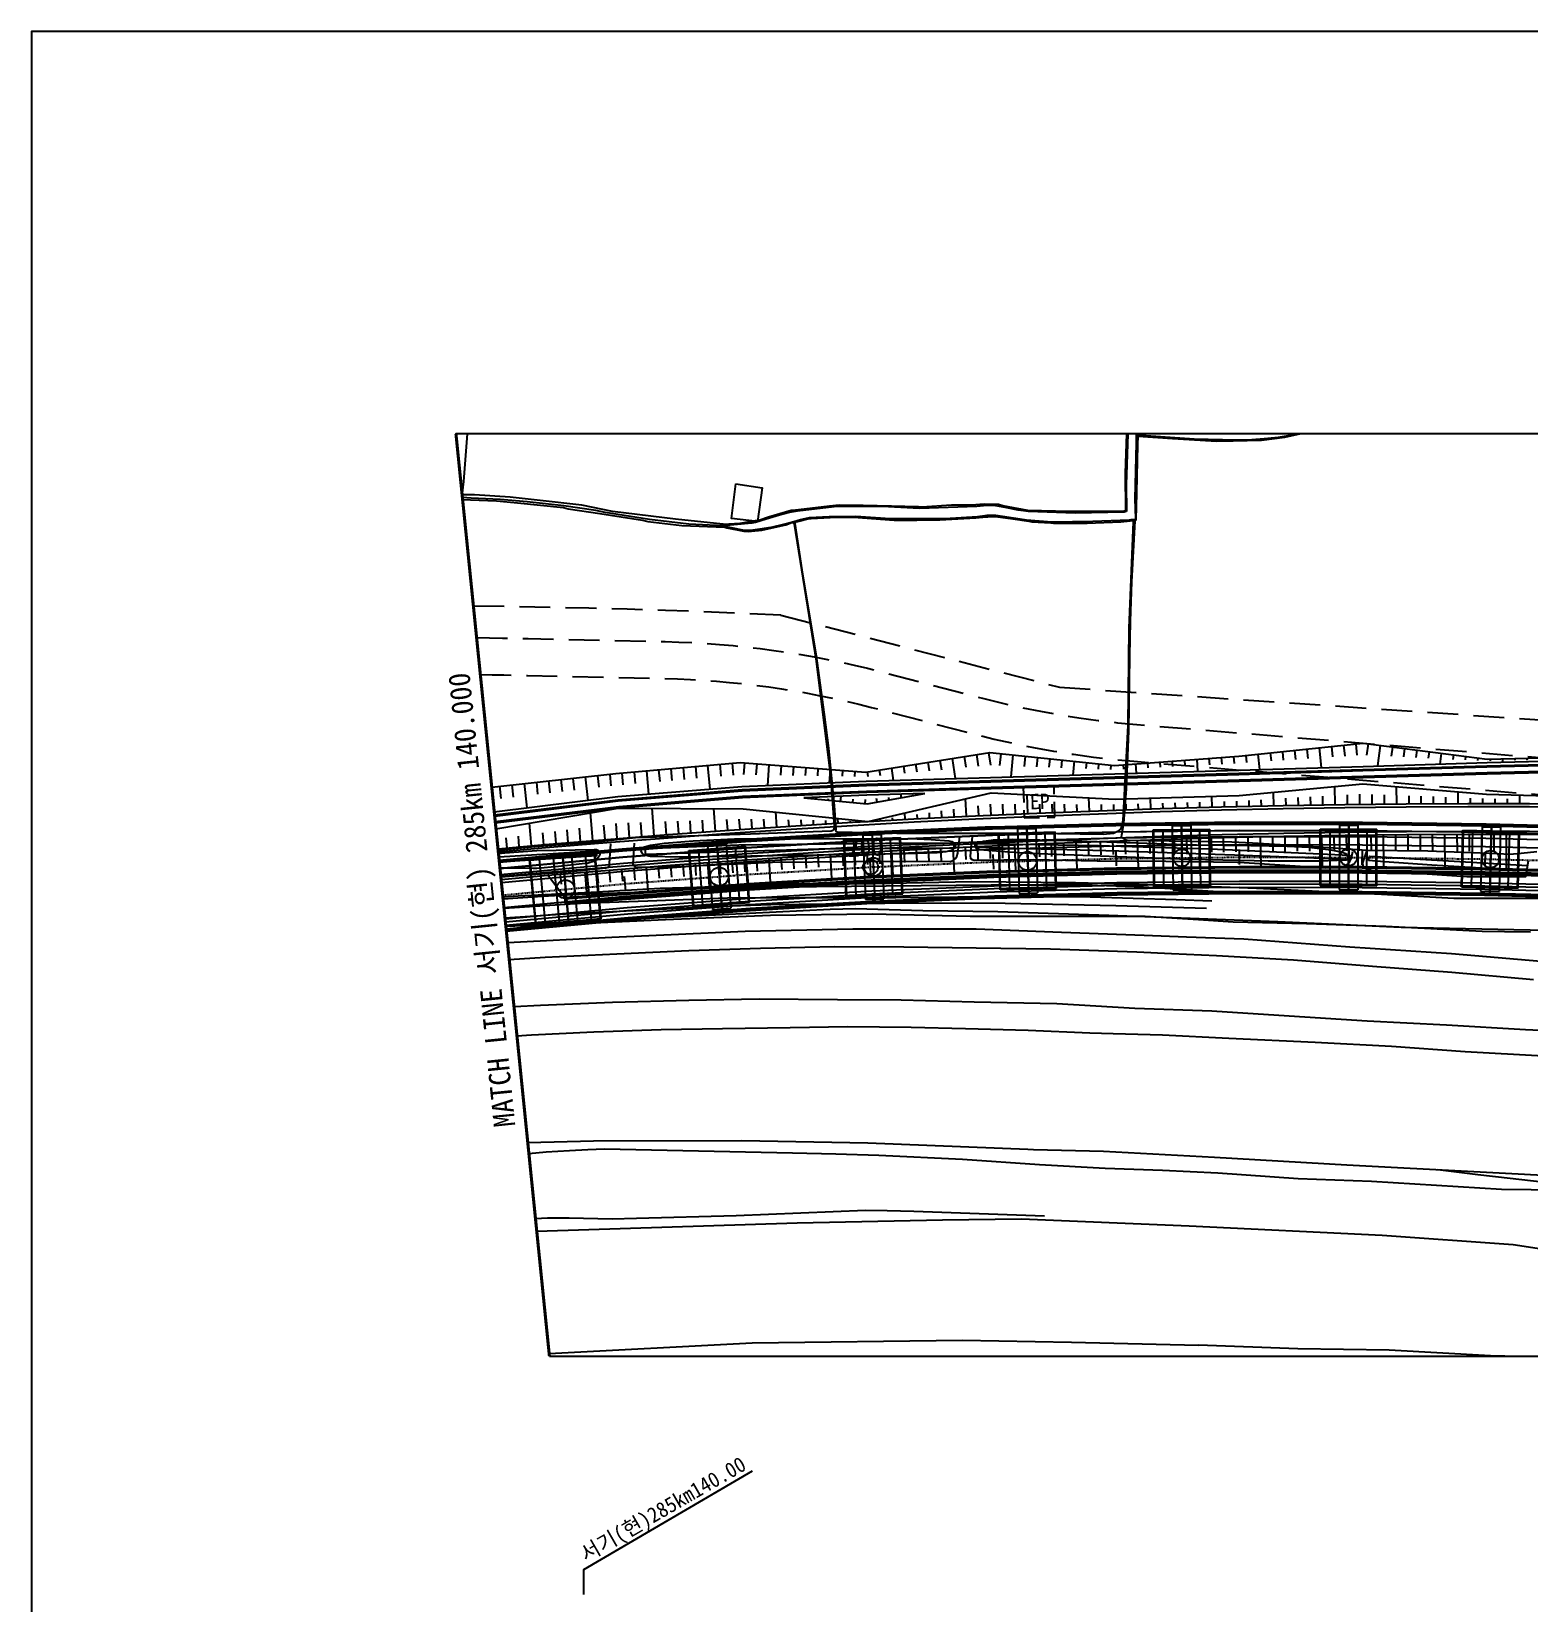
# Model space of a CAD drawing. Header units: millimetres. Extents: x 8678 to 9474, y 1103 to 1809.
# Drawn here: x 8677.9 to 8921.5, y 1363.4 to 1619.1 of the extents above; entities that cross this region are included whole.
import ezdxf
from ezdxf.enums import TextEntityAlignment as Align
from ezdxf.xclip import XClip

# ---------------------------------------------------------------- set-up
doc = ezdxf.new("R2010")
doc.units = ezdxf.units.MM
doc.header["$LTSCALE"] = 10
doc.header["$MEASUREMENT"] = 0
doc.header["$XCLIPFRAME"] = 2
for name, pattern in [('A-CENTR01', [2, 1.25, -0.25, 0.25, -0.25]), ('CENTER', [2, 1.25, -0.25, 0.25, -0.25]), ('DASHED', [0.75, 0.5, -0.25]), ('HIDDEN', [0.375, 0.25, -0.125])]:
    doc.linetypes.add(name, pattern=pattern)
for name, color, linetype in [('TN-CABL', 4, 'Continuous'), ('TN-MACL', 6, 'A-CENTR01'), ('TN-MACT', 6, 'Continuous'), ('TT-COMM-SYMB', 3, 'Continuous'), ('TZ-BASE', 253, 'Continuous'), ('TZ-CABL', 4, 'Continuous'), ('TZ-LEAL', 1, 'Continuous'), ('TZ-LEAT', 3, 'Continuous')]:
    doc.layers.add(name, color=color, linetype=linetype)
doc.layers.add('TX-PAPR', color=2, linetype='Continuous', plot=False)
doc.styles.get("Standard").update_dxf_attribs({"font": 'GulimChe.ttf'})
doc.linetypes.add('ZIGZAG', pattern='A,0.0001,-0.2,[131,ltypeshp.shx,S=0.2,R=0,X=-0.2,Y=0],-0.4,[131,ltypeshp.shx,S=0.2,R=180,X=0.2,Y=0],-0.2', length=0.8001)

# ---------------------------------------------------------------- blocks, each defined once
blk = doc.blocks.new('JD-SHSSDFHSH4')
at = {"layer": 'TZ-BASE', "linetype": 'DASHED'}
for p, q in [((45.21, 45.55), (90.52, 33.81)), ((90.52, 33.81), (270.11, 21.6))]:
    blk.add_line(p, q, dxfattribs=at)
at = {"layer": 'TZ-BASE'}
for p, q in [((79, 23.16), (79.32, 21.15)), ((124.8, 23.12), (124.94, 21.81)), ((126.79, 23.32), (126.94, 21.94)), ((128.78, 23.53), (128.93, 22.07)), ((130.77, 23.74), (130.93, 22.21)), ((132.76, 23.94), (133.1, 20.74)), ((134.75, 24.15), (134.93, 22.47)), ((136.74, 24.36), (136.92, 22.61)), ((138.73, 24.57), (138.92, 22.74)), ((140.72, 24.59), (140.48, 22.77)), ((142.7, 24.33), (142.27, 21.01)), ((144.68, 24.08), (144.49, 22.57)), ((146.67, 23.82), (146.49, 22.48)), ((148.65, 23.57), (148.5, 22.38)), ((150.63, 23.31), (150.5, 22.28)), ((152.62, 23.05), (152.39, 21.31)), ((27.35, 20.55), (27.52, 18.65)), ((29.35, 20.73), (29.52, 18.82)), ((31.34, 20.91), (31.51, 19)), ((33.33, 21.09), (33.68, 17.25)), ((35.32, 21.27), (35.49, 19.34)), ((37.31, 21.45), (37.49, 19.51)), ((39.31, 21.52), (39.16, 19.6)), ((41.3, 21.36), (41.16, 19.56)), ((43.29, 21.21), (43.04, 17.85)), ((45.29, 21.06), (45.17, 19.5)), ((47.28, 20.9), (47.17, 19.46)), ((49.28, 20.75), (49.18, 19.43)), ((51.27, 20.6), (51.18, 19.39)), ((63.2, 20.66), (63.51, 18.66)), ((65.17, 20.97), (65.35, 19.85)), ((67.15, 21.29), (67.35, 20.03)), ((69.12, 21.6), (69.34, 20.22)), ((71.1, 21.91), (71.34, 20.4)), ((73.07, 22.22), (73.59, 18.96)), ((75.05, 22.53), (75.33, 20.78)), ((77.03, 22.85), (77.32, 20.96)), ((80.99, 23), (80.79, 21.08)), ((82.98, 22.79), (82.61, 19.23)), ((84.97, 22.59), (84.8, 20.94)), ((86.96, 22.38), (86.8, 20.86)), ((88.95, 22.17), (88.8, 20.79)), ((90.94, 21.97), (90.81, 20.72)), ((92.92, 21.76), (92.69, 19.53)), ((94.91, 21.55), (94.81, 20.57)), ((96.9, 21.34), (96.81, 20.5)), ((98.89, 21.14), (98.82, 20.42)), ((100.88, 21.18), (100.94, 20.48)), ((102.88, 21.33), (102.99, 19.84)), ((104.87, 21.48), (104.93, 20.69)), ((106.87, 21.62), (106.93, 20.79)), ((108.86, 21.77), (108.93, 20.9)), ((110.86, 21.92), (110.93, 21)), ((112.85, 22.07), (113, 20.14)), ((114.85, 22.22), (114.92, 21.21)), ((116.84, 22.37), (116.92, 21.31)), ((118.83, 22.52), (118.92, 21.42)), ((120.83, 22.7), (120.95, 21.54)), ((122.82, 22.91), (123.07, 20.44)), ((154.6, 22.8), (154.51, 22.08)), ((156.58, 22.54), (156.51, 21.99)), ((158.57, 22.28), (158.52, 21.89)), ((160.56, 22.1), (160.56, 21.82)), ((162.56, 22.15), (162.57, 21.6)), ((164.55, 22.2), (164.56, 21.92)), ((166.55, 22.25), (166.56, 21.97)), ((1.49, 17.91), (1.7, 15.93)), ((3.48, 18.13), (3.9, 14.19)), ((5.47, 18.35), (5.68, 16.39)), ((7.45, 18.56), (7.66, 16.62)), ((9.44, 18.78), (9.65, 16.85)), ((11.43, 18.99), (11.64, 17.08)), ((13.42, 19.21), (13.83, 15.41)), ((15.41, 19.42), (15.61, 17.54)), ((17.4, 19.64), (17.6, 17.77)), ((19.39, 19.84), (19.55, 17.96)), ((21.38, 20.02), (21.55, 18.14)), ((23.37, 20.19), (23.71, 16.42)), ((25.36, 20.37), (25.53, 18.48)), ((53.26, 20.45), (53.1, 18.27)), ((55.26, 20.29), (55.19, 19.33)), ((57.25, 20.14), (57.19, 19.29)), ((59.25, 20.04), (59.36, 19.29)), ((61.22, 20.35), (61.36, 19.47)), ((-0.5, 17.7), (-0.28, 15.7)), ((50.96, 15.61), (50.98, 15.75)), ((52.95, 15.43), (52.98, 15.7)), ((54.95, 15.24), (55.02, 16.05)), ((56.94, 15.05), (56.99, 15.6)), ((58.93, 14.87), (58.99, 15.54)), ((60.9, 15.12), (60.8, 15.7)), ((62.87, 15.47), (62.79, 15.9)), ((64.84, 15.83), (64.74, 16.39)), ((66.81, 16.18), (66.78, 16.32)), ((75.42, 12.82), (75.28, 15.65)), ((85.41, 13.28), (85.27, 16.33)), ((95.4, 13.67), (95.32, 15.83)), ((105.39, 14.02), (105.33, 15.78)), ((115.39, 14.3), (115.34, 16.06)), ((121.39, 14.45), (121.37, 15.39)), ((123.39, 14.49), (123.36, 15.51)), ((125.39, 14.53), (125.34, 16.71)), ((127.39, 14.58), (127.37, 15.74)), ((129.39, 14.61), (129.37, 15.85)), ((131.39, 14.64), (131.36, 15.96)), ((133.39, 14.68), (133.36, 16.07)), ((135.39, 14.71), (135.34, 17.65)), ((137.38, 14.74), (137.37, 16.29)), ((139.38, 14.76), (139.37, 16.39)), ((141.38, 14.79), (141.37, 16.37)), ((143.38, 14.81), (143.37, 16.3)), ((145.38, 14.83), (145.35, 17.63)), ((147.38, 14.85), (147.38, 16.16)), ((149.38, 14.86), (149.38, 16.08)), ((151.38, 14.87), (151.38, 16.01)), ((153.38, 14.89), (153.38, 15.93)), ((155.38, 14.9), (155.37, 16.81)), ((157.38, 14.91), (157.38, 15.78)), ((159.38, 14.91), (159.38, 15.7)), ((161.38, 14.91), (161.38, 15.65)), ((163.38, 14.91), (163.38, 15.63)), ((165.38, 14.91), (165.38, 16.29)), ((14.66, 8.87), (14.28, 13.38)), ((24.63, 9.66), (24.28, 14.12)), ((34.6, 10.39), (34.33, 14.08)), ((44.58, 11.07), (44.41, 13.52)), ((65.43, 12.31), (65.37, 13.36)), ((67.43, 12.42), (67.39, 13.12)), ((69.43, 12.52), (69.38, 13.4)), ((71.42, 12.62), (71.37, 13.68)), ((73.42, 12.72), (73.36, 13.96)), ((77.42, 12.92), (77.34, 14.52)), ((79.41, 13.01), (79.33, 14.79)), ((81.41, 13.1), (81.33, 14.81)), ((83.41, 13.19), (83.34, 14.81)), ((87.41, 13.36), (87.35, 14.79)), ((89.4, 13.44), (89.35, 14.78)), ((91.4, 13.52), (91.35, 14.77)), ((93.4, 13.6), (93.36, 14.76)), ((97.4, 13.75), (97.36, 14.74)), ((99.4, 13.82), (99.37, 14.73)), ((101.4, 13.88), (101.37, 14.78)), ((103.39, 13.95), (103.36, 14.84)), ((107.39, 14.08), (107.37, 14.96)), ((109.39, 14.14), (109.37, 15.02)), ((111.39, 14.19), (111.37, 15.07)), ((113.39, 14.25), (113.37, 15.13)), ((117.39, 14.36), (117.37, 15.24)), ((119.39, 14.4), (119.37, 15.29)), ((4.69, 8.02), (4.37, 11.69)), ((8.68, 8.37), (8.51, 10.37)), ((10.67, 8.53), (10.5, 10.62)), ((12.66, 8.7), (12.48, 10.87)), ((16.65, 9.03), (16.46, 11.38)), ((18.64, 9.19), (18.45, 11.63)), ((20.64, 9.34), (20.45, 11.74)), ((22.63, 9.5), (22.45, 11.82)), ((26.62, 9.81), (26.45, 11.96)), ((28.62, 9.96), (28.47, 12.03)), ((30.61, 10.1), (30.47, 12.1)), ((32.6, 10.25), (32.47, 12.17)), ((36.59, 10.54), (36.47, 12.3)), ((38.59, 10.67), (38.48, 12.36)), ((40.59, 10.8), (40.48, 12.37)), ((42.58, 10.94), (42.49, 12.33)), ((46.57, 11.2), (46.5, 12.26)), ((48.57, 11.33), (48.51, 12.22)), ((50.56, 11.45), (50.52, 12.17)), ((52.56, 11.57), (52.53, 12.13)), ((54.56, 11.7), (54.51, 12.48)), ((56.55, 11.82), (56.54, 12.05)), ((58.55, 11.93), (58.55, 12)), ((60, 10.29), (60.49, -1.14)), ((60.05, 10.29), (60.54, -1.14)), ((61.44, 12.09), (61.43, 12.26)), ((63.43, 12.2), (63.41, 12.55)), ((80.63, 10.03), (89.83, 10.27)), ((83.71, 10.76), (86.71, 10.84)), ((83.71, 10.76), (83.99, 0.27)), ((85.17, 11.27), (85.48, -0.16)), ((85.22, 11.27), (85.53, -0.16)), ((86.71, 10.84), (86.99, 0.35)), ((90.07, 1.08), (89.83, 10.27)), ((105.79, 10.61), (114.99, 10.71)), ((105.9, 1.41), (105.79, 10.61)), ((105.89, 10.51), (114.89, 10.61)), ((106, 1.51), (105.89, 10.51)), ((107.5, 1.52), (107.39, 10.52)), ((108.88, 11.29), (111.88, 11.33)), ((108.88, 11.29), (109.01, 0.79)), ((110.35, 11.78), (110.49, 0.34)), ((110.4, 11.78), (110.54, 0.34)), ((111.88, 11.33), (112, 0.83)), ((113.5, 1.59), (113.39, 10.59)), ((115, 1.61), (114.89, 10.61)), ((115.1, 1.51), (114.99, 10.71)), ((132.94, 1.54), (132.95, 10.74)), ((132.95, 10.74), (142.15, 10.73)), ((133.04, 1.64), (133.05, 10.64)), ((133.05, 10.64), (142.05, 10.63)), ((134.54, 1.64), (134.55, 10.64)), ((136.05, 11.39), (136.03, 0.89)), ((136.05, 11.39), (139.05, 11.38)), ((137.53, 11.86), (137.51, 0.42)), ((137.58, 11.86), (137.56, 0.42)), ((139.05, 11.38), (139.03, 0.88)), ((140.54, 1.63), (140.55, 10.63)), ((142.04, 1.63), (142.05, 10.63)), ((142.14, 1.53), (142.15, 10.73)), ((155.93, 1.35), (156.15, 10.55)), ((156.04, 1.45), (156.25, 10.45)), ((156.15, 10.55), (165.35, 10.33)), ((156.25, 10.45), (165.25, 10.23)), ((157.54, 1.41), (157.75, 10.41)), ((159.27, 11.12), (159.02, 0.63)), ((159.27, 11.12), (162.27, 11.05)), ((160.75, 11.56), (160.48, 0.12)), ((160.8, 11.56), (160.53, 0.12)), ((162.27, 11.05), (162.02, 0.56)), ((163.53, 1.27), (163.75, 10.27)), ((165.03, 1.24), (165.25, 10.23)), ((165.13, 1.13), (165.35, 10.33)), ((0.71, 7.66), (0.56, 9.34)), ((2.7, 7.84), (2.55, 9.6)), ((6.69, 8.2), (6.51, 10.11)), ((30.28, 7.25), (39.46, 7.95)), ((30.39, 7.16), (39.36, 7.84)), ((33.32, 8.14), (36.32, 8.36)), ((33.32, 8.14), (34.12, -2.33)), ((34.76, 8.72), (35.63, -2.69)), ((34.81, 8.72), (35.68, -2.69)), ((36.32, 8.36), (37.11, -2.1)), ((38.55, -1.24), (37.87, 7.73)), ((40.05, -1.13), (39.36, 7.84)), ((40.16, -1.22), (39.46, 7.95)), ((55.48, 8.97), (64.67, 9.37)), ((55.87, -0.22), (55.48, 8.97)), ((55.58, 8.88), (64.57, 9.26)), ((55.97, -0.12), (55.58, 8.88)), ((57.47, -0.05), (57.08, 8.94)), ((58.55, 9.75), (61.54, 9.88)), ((58.55, 9.75), (59, -0.74)), ((61.54, 9.88), (62, -0.61)), ((63.46, 0.21), (63.07, 9.2)), ((64.96, 0.27), (64.57, 9.26)), ((65.06, 0.18), (64.67, 9.37)), ((73.21, 7.71), (73.41, 3.64)), ((75.2, 7.81), (75.31, 5.77)), ((77.2, 7.91), (77.29, 5.86)), ((79.2, 7.99), (79.29, 5.94)), ((80.87, 0.83), (80.63, 10.03)), ((80.73, 9.93), (89.73, 10.17)), ((80.97, 0.94), (80.73, 9.93)), ((81.2, 8.08), (81.29, 6.02)), ((82.47, 0.98), (82.23, 9.97)), ((83.2, 8.17), (83.38, 4)), ((85.19, 8.26), (85.29, 6.16)), ((87.19, 8.35), (87.28, 6.23)), ((88.47, 1.14), (88.23, 10.13)), ((89.19, 8.43), (89.27, 6.29)), ((89.97, 1.17), (89.73, 10.17)), ((91.19, 8.51), (91.27, 6.36)), ((93.19, 8.58), (93.36, 4.27)), ((95.19, 8.66), (95.27, 6.49)), ((97.18, 8.74), (97.26, 6.55)), ((99.18, 8.81), (99.26, 6.61)), ((101.18, 8.87), (101.26, 6.66)), ((103.18, 8.94), (103.33, 4.48)), ((105.18, 9.01), (105.26, 6.75)), ((107.18, 9.07), (107.24, 6.8)), ((109.18, 9.13), (109.24, 6.84)), ((111.18, 9.18), (111.24, 6.88)), ((113.18, 9.24), (113.31, 4.59)), ((115.18, 9.3), (115.24, 6.96)), ((117.18, 9.35), (117.23, 6.99)), ((119.17, 9.39), (119.23, 7.03)), ((121.17, 9.44), (121.23, 7.05)), ((123.17, 9.48), (123.28, 4.66)), ((125.17, 9.53), (125.23, 7.09)), ((127.17, 9.57), (127.21, 7.11)), ((129.17, 9.61), (129.21, 7.13)), ((131.17, 9.64), (131.21, 7.14)), ((133.17, 9.67), (133.26, 4.64)), ((135.17, 9.71), (135.21, 7.17)), ((137.17, 9.74), (137.2, 7.19)), ((139.17, 9.76), (139.2, 7.2)), ((141.17, 9.78), (141.2, 7.2)), ((143.17, 9.81), (143.23, 4.58)), ((145.17, 9.83), (145.2, 7.19)), ((147.17, 9.85), (147.19, 7.19)), ((149.17, 9.86), (149.19, 7.18)), ((151.17, 9.87), (151.19, 7.17)), ((153.17, 9.88), (153.2, 4.45)), ((155.17, 9.9), (155.19, 7.16)), ((157.17, 9.91), (157.17, 7.15)), ((159.17, 9.91), (159.17, 7.14)), ((161.17, 9.91), (161.17, 7.12)), ((163.17, 9.91), (163.17, 4.28)), ((165.17, 9.91), (165.17, 7.07)), ((4.38, 5.78), (15.03, 6.77)), ((5.37, -4.87), (4.38, 5.78)), ((4.49, 5.69), (14.94, 6.66)), ((5.46, -4.77), (4.49, 5.69)), ((6.95, -4.63), (5.98, 5.83)), ((8.22, 6.04), (9.19, -4.42)), ((9.65, 6.64), (10.71, -4.75)), ((9.7, 6.65), (10.75, -4.75)), ((11.21, 6.31), (12.18, -4.14)), ((14.42, -3.93), (13.45, 6.52)), ((15.91, -3.79), (14.94, 6.66)), ((16.02, -3.88), (15.03, 6.77)), ((30.98, -1.92), (30.28, 7.25)), ((31.07, -1.81), (30.39, 7.16)), ((31.29, 5.14), (31.43, 3.19)), ((32.57, -1.7), (31.89, 7.28)), ((33.28, 5.28), (33.56, 1.39)), ((35.28, 5.43), (35.42, 3.48)), ((37.27, 5.57), (37.4, 3.63)), ((39.27, 5.71), (39.4, 3.77)), ((41.26, 5.84), (41.39, 3.9)), ((43.26, 5.97), (43.52, 2.08)), ((45.25, 6.11), (45.38, 4.15)), ((47.25, 6.24), (47.37, 4.28)), ((49.25, 6.36), (49.37, 4.4)), ((51.24, 6.48), (51.36, 4.52)), ((53.24, 6.61), (53.48, 2.68)), ((55.23, 6.73), (55.35, 4.76)), ((57.23, 6.85), (57.34, 4.88)), ((59.23, 6.96), (59.34, 5)), ((59.88, 3.36), (59.76, 5.75)), ((61.22, 7.07), (61.33, 5.1)), ((63.22, 7.18), (63.44, 3.21)), ((65.22, 7.29), (65.33, 5.3)), ((67.21, 7.41), (67.32, 5.39)), ((69.21, 7.51), (69.31, 5.49)), ((71.21, 7.61), (71.31, 5.58)), ((79.84, 4.21), (79.76, 6.61)), ((99.82, 4.74), (99.77, 7.14)), ((119.8, 4.97), (119.79, 7.37)), ((139.78, 4.93), (139.8, 7.33)), ((159.77, 4.66), (159.81, 7.06)), ((10.07, -0.4), (7.36, 3.24)), ((9.36, 3.4), (9.49, 1.8)), ((11.35, 3.57), (11.51, 1.64)), ((13.34, 3.74), (13.66, -0.13)), ((15.33, 3.9), (15.5, 1.96)), ((17.33, 4.07), (17.48, 2.12)), ((19.32, 4.23), (19.47, 2.28)), ((20.02, 0.65), (19.81, 3.05)), ((21.32, 4.38), (21.47, 2.43)), ((23.31, 4.54), (23.61, 0.63)), ((25.3, 4.69), (25.46, 2.74)), ((27.3, 4.85), (27.44, 2.89)), ((29.29, 4.99), (29.43, 3.04)), ((39.94, 2.17), (39.77, 4.57)), ((0.12, -1.19), (-0.12, 1.19)), ((55.87, -0.22), (65.06, 0.18)), ((55.97, -0.12), (64.96, 0.27)), ((80.87, 0.83), (90.07, 1.08)), ((80.97, 0.94), (89.97, 1.17)), ((83.99, 0.27), (86.99, 0.35)), ((105.9, 1.41), (115.1, 1.51)), ((106, 1.51), (115, 1.61)), ((109.01, 0.79), (112, 0.83)), ((132.94, 1.54), (142.14, 1.53)), ((133.04, 1.64), (142.04, 1.63)), ((136.03, 0.89), (139.03, 0.88)), ((155.93, 1.35), (165.13, 1.13)), ((156.04, 1.45), (165.03, 1.24)), ((159.02, 0.63), (162.02, 0.56)), ((30.98, -1.92), (40.16, -1.22)), ((31.07, -1.81), (40.05, -1.13)), ((34.12, -2.33), (37.11, -2.1)), ((59, -0.74), (62, -0.61)), ((5.37, -4.87), (16.02, -3.88)), ((5.46, -4.77), (15.91, -3.79)), ((9.84, -4.36), (12.18, -4.14))]:
    blk.add_line(p, q, dxfattribs=at)
at = {"layer": 'TZ-BASE', "linetype": 'Continuous'}
blk.add_line((10.07, -0.4), (10.15, -1.4), dxfattribs=at)
at = {"layer": 'TZ-BASE'}
for points, elevation in [([(-6.58, 64.94), (-6.32, 67.28), (-5.04, 84.38), (-3.18, 110.1), (-2.73, 114.19), (-0.78, 124.67), (-0.32, 128.14), (-0.26, 130)], 36), ([(119.93, 5.61), (111.45, 5.81), (85.75, 6.77), (83.17, 6.91), (82.38, 6.96), (77.56, 7.37), (77.03, 7.52), (76.81, 7.84), (76.82, 8.18), (77.17, 8.45), (78.17, 8.76), (79.81, 9), (82.88, 9.08), (91.77, 8.88), (112.83, 8.2), (121.66, 8.06)], 36), ([(121.66, 8.06), (127.58, 7.97), (131.14, 7.78), (134.64, 7.38), (135.75, 7.16)], 36), ([(-0.69, 6.77), (0.35, 6.88), (5.57, 7.25), (8.72, 7.31), (14.89, 7.43), (15.26, 7.4), (15.59, 7.24), (15.75, 7.09), (15.83, 6.89), (15.72, 6.38), (15.37, 5.88), (14.91, 5.53), (13.88, 5.2), (9.06, 4.63), (5.53, 4.35), (4.94, 4.35), (0.31, 4.39), (-0.45, 4.45)], 36), ([(135.75, 7.16), (136.57, 6.97), (137.05, 6.75), (137.25, 6.63), (137.34, 6.52), (137.3, 5.78), (137.25, 5.71), (137.17, 5.68), (132.76, 5.54), (131.97, 5.51), (124.49, 5.51), (119.93, 5.61)], 36), ([(0.06, -0.62), (6.48, -0.18), (12.3, 0.15), (21.81, 0.48), (32.74, 1.12), (39.62, 1.31), (79.43, 1.66), (95.21, 1.65), (104.2, 1.36), (116.39, 0.6)], 37), ([(0.22, -2.15), (12.63, -1.33), (23.58, -0.91), (36.53, -0.43), (47.49, -0.37), (63.93, -0.38), (84.05, -0.16), (95.55, -0.29), (109.52, -0.69), (115.31, -0.92)], 38), ([(0.37, -3.68), (10.2, -3.05), (35.36, -1.78), (43.58, -1.53), (66.74, -1.24), (81.73, -1.3), (99.7, -1.67), (114.45, -2.14)], 39), ([(113.24, -3.85), (98.56, -3.3), (80.51, -2.74), (68.34, -2.56), (57.35, -2.22), (53.25, -2.33), (31.31, -3.43), (9.24, -4.43), (0.51, -4.99)], 40), ([(299.22, -18.84), (296.57, -18.62), (296.16, -18.46), (295.8, -18.02), (294.94, -15.82), (294.57, -15.23), (293.51, -14.21), (292.4, -13.37), (291.23, -12.83), (290.31, -12.56), (287.21, -12.19), (273.68, -11.21), (260.98, -10.51), (237.78, -9.28), (181.24, -5.99), (169.7, -5.74), (146.12, -5.28), (126.03, -4.34), (113.24, -3.85)], 40)]:
    blk.add_lwpolyline(points, dxfattribs=dict(at, elevation=elevation))
at = {"layer": 'TZ-BASE', "linetype": 'DASHED', "flags": 128}
for points in [[(-4.24, 41.87, -0.001819), (4.14, 41.72), (26.4, 41.22, -0.058052), (61.47, 36.34), (78.22, 31.98, 0.043049), (103.13, 27.75), (257.19, 15.06, 0.040081), (279.43, 15.01), (289.68, 15.81)], [(-3.63, 35.86, -0.001666), (4.01, 35.72), (26.27, 35.22, -0.058052), (59.96, 30.53), (76.71, 26.18, 0.043049), (102.63, 21.77), (256.69, 9.08, 0.040081), (279.9, 9.03), (281.21, 9.13)]]:
    blk.add_lwpolyline(points, format="xyb", dxfattribs=at)
at = {"layer": 'TZ-BASE', "linetype": 'Continuous'}
for points in [[(-1.78, 17.56), (18.4, 19.75), (38.62, 21.57), (59.03, 20.01), (79.19, 23.19), (99.51, 21.07), (119.71, 22.59), (139.94, 24.69), (160.09, 22.09), (180.27, 22.58), (200.42, 22.71), (220.49, 21.34), (240.56, 20.8), (262.6, 20.13), (263.85, 19.56)], [(-1.37, 13.54), (18.72, 16.01), (38.89, 17.68), (59.1, 18.53), (79.33, 19.13), (99.53, 19.73), (119.72, 20.34), (139.91, 20.94), (160.08, 21.54), (180.25, 22.03), (200.38, 21.78), (220.48, 21.02), (240.54, 20.2), (263.85, 19.56)], [(68.63, 16.51), (59.2, 16.23), (48.97, 15.8)], [(48.97, 15.8), (59.29, 14.83), (68.63, 16.51)]]:
    blk.add_lwpolyline(points, dxfattribs=at)
at = {"layer": 'TZ-BASE'}
for points in [[(-1.32, 13.05), (18.75, 15.51), (38.92, 17.18), (59.14, 18.03), (79.4, 18.63), (99.54, 19.23), (119.71, 19.84), (139.88, 20.44), (160.04, 21.04), (180.22, 21.53), (200.36, 21.28), (220.45, 20.52), (240.51, 19.7), (264.85, 18.78)], [(-1.3, 12.85), (18.77, 15.31), (38.94, 16.98), (59.15, 17.83), (79.4, 18.43), (99.54, 19.03), (119.72, 19.64), (139.88, 20.24), (160.05, 20.84), (180.22, 21.33), (200.35, 21.08), (220.44, 20.32), (240.5, 19.5), (265.02, 18.57)], [(-1.21, 11.95), (18.86, 14.42), (38.99, 16.08), (59.18, 16.93), (79.43, 17.53), (99.57, 18.13), (119.74, 18.74), (139.91, 19.34), (160.07, 19.94), (180.22, 20.43), (200.33, 20.18), (220.41, 19.42), (240.47, 18.6), (265.1, 17.67)], [(-1.19, 11.75), (18.88, 14.22), (39, 15.88), (59.19, 16.73), (79.44, 17.33), (99.57, 17.93), (119.75, 18.54), (139.92, 19.14), (160.08, 19.74), (180.22, 20.23), (200.33, 19.98), (220.4, 19.22), (240.46, 18.4), (265.02, 17.47)], [(-1.09, 10.76), (18.77, 14.15), (39.13, 14.05), (59.44, 11.98), (79.42, 16.61), (99.61, 15.62), (119.74, 16.19), (139.88, 18.07), (159.99, 16.44), (180.08, 15.88), (200.17, 15.7), (220.26, 15.93), (240.36, 16.42), (260.42, 16.35), (272.08, 15.68), (276.37, 13.52)], [(-0.71, 7.04), (6.97, 7.72), (16.95, 8.56), (26.93, 9.33), (36.92, 10.06), (46.91, 10.73), (56.9, 11.34), (66.89, 11.89), (76.89, 12.4), (86.89, 12.84), (96.9, 13.23), (106.9, 13.57), (116.91, 13.85), (126.92, 14.07), (136.93, 14.24), (146.94, 14.35), (156.95, 14.41), (166.96, 14.41), (176.97, 14.35)], [(59.44, 11.98), (66.87, 12.39), (76.87, 12.9), (86.87, 13.34), (96.88, 13.73), (106.89, 14.07), (116.9, 14.35), (126.91, 14.57), (136.92, 14.74), (146.93, 14.85), (156.95, 14.91), (166.96, 14.91), (176.98, 14.85), (186.79, 14.74), (186.99, 14.74), (196.99, 14.61), (206.99, 14.47), (216.99, 14.33), (226.99, 14.19), (236.98, 14.06), (246.98, 13.92), (256.98, 13.78), (266.98, 13.65), (276.37, 13.52)], [(-0.76, 7.53), (6.93, 8.22), (16.91, 9.05), (26.89, 9.83), (36.88, 10.56), (46.87, 11.22), (56.87, 11.84), (59.44, 11.98)], [(-0.31, 3.06), (7.32, 3.74), (17.27, 4.57), (27.23, 5.35), (37.2, 6.07), (47.16, 6.73), (57.13, 7.34), (67.11, 7.9), (77.08, 8.4), (87.06, 8.85), (97.04, 9.23), (107.03, 9.57), (117.01, 9.85), (127, 10.07), (136.98, 10.24), (146.97, 10.35), (156.96, 10.41), (166.95, 10.41), (176.94, 10.35)], [(-0.26, 2.56), (7.36, 3.24), (17.31, 4.07), (27.27, 4.85), (37.23, 5.57), (47.19, 6.24), (57.16, 6.85), (67.13, 7.4), (77.11, 7.9), (87.08, 8.35), (97.06, 8.74), (107.04, 9.07), (117.02, 9.35), (127.01, 9.57), (136.99, 9.74), (146.98, 9.85), (156.96, 9.91), (166.95, 9.91), (176.93, 9.85)], [(-0.21, 2.04), (19.74, 3.89), (39.72, 5.41), (59.72, 6.6), (78.58, 7.42), (79.74, 7.46), (99.76, 7.99), (119.78, 8.22), (139.81, 8.18), (159.83, 7.91), (179.84, 7.44), (199.85, 6.79), (219.85, 6.01), (239.84, 5.11), (259.82, 4.15), (279.8, 3.14), (286.79, 2.78), (379.66, -1.98)], [(0.21, -2.04), (0.21, -2.04), (20.09, -0.19), (39.99, 1.32), (59.93, 2.51), (78.73, 3.32), (79.86, 3.36), (99.83, 3.89), (119.8, 4.12), (139.78, 4.08), (159.75, 3.81), (179.73, 3.34), (199.7, 2.69), (219.67, 1.91), (239.64, 1.02), (259.62, 0.05), (279.59, -0.96), (286.59, -1.32), (379.46, -6.07)], [(10.07, -0.4), (39.96, 1.87), (59.9, 3.06), (78.71, 3.87), (79.85, 3.91), (99.82, 4.44), (119.8, 4.67), (139.78, 4.63), (159.76, 4.36), (179.74, 3.89), (199.72, 3.24), (219.7, 2.46), (239.67, 1.57), (259.64, 0.6), (269.63, 0.1)], [(10.09, -0.6), (39.97, 1.67), (59.91, 2.86), (78.72, 3.67), (79.85, 3.71), (99.83, 4.24), (119.8, 4.47), (139.78, 4.43), (159.76, 4.16), (179.74, 3.69), (199.71, 3.04), (219.69, 2.26), (239.66, 1.37), (259.63, 0.4), (269.62, -0.1)], [(10.14, -1.2), (40.01, 1.07), (59.94, 2.26), (78.74, 3.07), (79.87, 3.11), (99.84, 3.64), (119.8, 3.87), (139.78, 3.83), (159.75, 3.56), (179.72, 3.09), (199.69, 2.44), (219.66, 1.66), (239.63, 0.77), (259.6, -0.2), (269.59, -0.7)], [(10.15, -1.4), (40.03, 0.87), (59.95, 2.06), (78.75, 2.87), (79.88, 2.91), (99.84, 3.44), (119.81, 3.67), (139.77, 3.63), (159.74, 3.36), (179.72, 2.89), (199.69, 2.24), (219.65, 1.46), (239.62, 0.57), (259.59, -0.4), (269.58, -0.9)], [(1.06, -10.45), (6.93, -10.12), (18.57, -9.55), (30.26, -9.01), (41.9, -8.62), (53.94, -8.35), (65.21, -8.4), (77, -8.55), (89.1, -8.73), (103.14, -9.22), (108.73, -9.49), (116.09, -9.84), (128.57, -10.53), (141.42, -11.56), (154.36, -12.51), (167.64, -13.74)], [(297.17, -29.41), (283.1, -28.7), (272.13, -28.23), (255.15, -27.14), (235.9, -25.99), (219.77, -24.89), (203.81, -23.93), (193.32, -23.28), (179.31, -22.5), (166.32, -21.93), (153.47, -21.16), (140.55, -20.49), (126.22, -19.56), (115.33, -18.9), (102.79, -18.44), (90.11, -17.66), (76.69, -17.4), (64.8, -17.06), (54.46, -17.02), (41.68, -16.94), (30.27, -17.16), (17.84, -17.47), (6.14, -17.97), (1.84, -18.17)], [(2.32, -22.88), (4.71, -22.75), (14.83, -22.26), (25.75, -21.87), (35.73, -21.67), (46.74, -21.55), (56.14, -21.38), (66.4, -21.48), (75.28, -21.67), (85.47, -21.98), (95.48, -22.4), (99.27, -22.51), (107.3, -22.73), (118.08, -23.29), (132.12, -23.93), (144.52, -24.59), (156.49, -25.45), (169.25, -26.15)]]:
    blk.add_lwpolyline(points, dxfattribs=at)
at = {"layer": 'TZ-BASE', "flags": 128}
for points in [[(-0.58, 5.69), (19.43, 7.55), (39.47, 9.08), (59.53, 10.27), (78.43, 11.08), (79.63, 11.13), (99.69, 11.66), (119.77, 11.89), (139.84, 11.85), (159.9, 11.58), (179.95, 11.1), (199.98, 10.46), (220, 9.67), (240.01, 8.78), (260, 7.81), (279.98, 6.8), (286.98, 6.44), (382.57, 1.55), (386.17, 1.37)], [(-0.56, 5.49), (19.45, 7.35), (39.48, 8.88), (59.54, 10.07), (78.44, 10.88), (79.63, 10.93), (99.69, 11.46), (119.77, 11.69), (139.84, 11.65), (159.89, 11.38), (179.94, 10.9), (199.97, 10.26), (219.99, 9.47), (240, 8.58), (259.99, 7.61), (279.97, 6.6), (286.97, 6.24), (382.56, 1.35), (386.16, 1.17)], [(-0.44, 4.33), (19.55, 6.19), (39.56, 7.71), (59.6, 8.9), (78.49, 9.71), (79.67, 9.76), (99.71, 10.29), (119.77, 10.52), (139.83, 10.48), (159.87, 10.21), (179.91, 9.74), (199.93, 9.09), (219.94, 8.3), (239.94, 7.41), (259.93, 6.44), (279.91, 5.43), (286.91, 5.08), (382.5, 0.18), (386.1, 0)], [(0.44, -4.33), (0.44, -4.33), (20.28, -2.48), (40.15, -0.97), (60.04, 0.21), (78.82, 1.02), (79.94, 1.06), (99.88, 1.59), (119.81, 1.82), (139.76, 1.78), (159.71, 1.51), (179.66, 1.04), (199.62, 0.39), (219.58, -0.39), (239.54, -1.28), (259.5, -2.24), (279.47, -3.25), (286.47, -3.61), (382.06, -8.51), (385.65, -8.69)], [(0.56, -5.49), (0.56, -5.49), (20.38, -3.65), (40.23, -2.14), (60.1, -0.96), (78.87, -0.15), (79.97, -0.11), (99.9, 0.42), (119.82, 0.65), (139.75, 0.61), (159.69, 0.34), (179.63, -0.13), (199.58, -0.77), (219.53, -1.56), (239.48, -2.45), (259.44, -3.41), (279.41, -4.42), (286.41, -4.78), (382, -9.68), (385.59, -9.86)], [(0.58, -5.69), (0.58, -5.69), (20.4, -3.85), (40.24, -2.34), (60.11, -1.16), (78.88, -0.35), (79.98, -0.31), (99.9, 0.22), (119.82, 0.45), (139.75, 0.41), (159.68, 0.14), (179.63, -0.33), (199.57, -0.97), (219.52, -1.76), (239.47, -2.65), (259.43, -3.61), (279.4, -4.62), (286.4, -4.98), (381.99, -9.88), (385.58, -10.06)], [(4.08, -40.25), (14.75, -39.96), (38.88, -39.93), (59.36, -40.31), (85.37, -41.3), (86.32, -41.35), (97.72, -41.67), (115.75, -42.64), (137.25, -43.89), (158.95, -44.98), (190.79, -46.67), (213.55, -48.31), (224.22, -48.81), (233.62, -49.12), (248.17, -50.08), (257.81, -50.57), (265.12, -51)], [(152.09, -44.64), (158.57, -45.46), (163.82, -46.01), (169.05, -46.61), (175.08, -47.46), (183.1, -48.71), (192.01, -50.05), (206.14, -52.55), (221.62, -54.54), (232.48, -56.58), (245.92, -58.84), (266.12, -61.54), (276.28, -62.5), (320.74, -65.28)]]:
    blk.add_lwpolyline(points, dxfattribs=at)
at = {"layer": 'TZ-BASE', "elevation": 36}
blk.add_lwpolyline([(69.69, 9.02), (72.55, 8.82), (73.02, 8.7), (73.21, 8.62), (73.3, 8.54), (73.37, 7.66), (73.29, 7.52), (73.11, 7.37), (72.91, 7.27), (72.06, 7.06), (70.67, 6.85), (65.55, 6.69), (29.55, 6.15), (28.75, 6.16), (24.05, 6.3), (23.03, 6.49), (22.67, 6.8), (22.52, 7.18), (22.63, 7.51), (23.07, 7.83), (24.03, 8.13), (26.29, 8.45), (30.95, 8.83), (37.7, 9.13), (47.15, 9.23), (67.39, 9.14)], close=True, dxfattribs=at)
at = {"layer": 'TZ-BASE', "linetype": 'CENTER', "ltscale": 0.001, "flags": 128}
blk.add_lwpolyline([(0, 0), (19.91, 1.85), (39.86, 3.37), (59.82, 4.56), (78.65, 5.37), (79.8, 5.41), (99.79, 5.94), (119.79, 6.17), (139.79, 6.13), (159.79, 5.86), (179.79, 5.39), (199.78, 4.74), (219.76, 3.96), (239.74, 3.07), (259.72, 2.1), (279.69, 1.09), (286.69, 0.73), (382.28, -4.16), (399.53, -5.04), (419.51, -6.03), (439.49, -6.97), (459.47, -7.81), (479.46, -8.52), (499.45, -9.08), (519.45, -9.46), (539.44, -9.61), (559.44, -9.51), (579.44, -9.14), (590.32, -8.8), (599.43, -8.44), (619.4, -7.42), (639.36, -6.06), (659.28, -4.37), (679.18, -2.35), (699.04, 0)], dxfattribs=at)
at = {"layer": 'TZ-BASE', "elevation": 40, "flags": 128}
for points in [[(4.26, -42), (7.07, -41.78), (10.87, -41.52), (13.86, -41.35), (16.53, -41.27), (47.12, -41.94), (54.16, -42.09), (61.18, -42.31), (74.79, -42.97), (87.29, -43.81), (97.98, -44.4), (107.29, -44.73), (116.29, -45.16), (129.33, -46.11), (141.28, -46.54), (162.4, -47.8), (167.27, -47.87), (169.34, -47.92), (172.14, -48.19), (210.42, -54.78)], [(88.09, -52.2), (66.86, -51.47), (62.53, -51.34), (58.99, -51.31), (37.96, -52.17), (21.76, -52.6), (17.78, -52.71), (10.81, -52.55), (7.27, -52.53), (5.34, -52.66)]]:
    blk.add_lwpolyline(points, dxfattribs=at)
at = {"layer": 'TZ-BASE', "extrusion": (-0.02408, -0.977638, 0.208912), "elevation": 77.53, "flags": 128}
blk.add_lwpolyline([(76.55, 25.28), (94.27, 25.94), (114.93, 26.09)], dxfattribs=at)
at = {"layer": 'TZ-BASE'}
for points in [[(32.76, 130, 36.3), (47.98, 125.25, 36.35), (56.37, 122.42, 36.56), (73.62, 117.36, 36.63), (73.72, 117.28, 36.63), (73.31, 115.64, 36.63), (81.28, 113.41, 36.79), (91.49, 110.88, 36.84), (103.67, 108.16, 36.76), (103.73, 108.07, 36.76), (103.33, 101.57, 36.78), (102.35, 89.16, 36.78), (101.46, 76.07, 36.9), (101.24, 68.6, 36.86), (101.29, 62.57, 36.81), (101.24, 62.5, 36.82), (101.08, 62.44, 36.82), (92.1, 62.38, 36.82), (85.41, 62.57, 36.79), (81.31, 63.31, 36.74), (80.65, 63.52, 36.74), (78.31, 63.59, 36.74), (76.23, 63.42, 36.75), (72.97, 63.39, 36.71), (68.14, 63.09, 36.53), (67.62, 63.17, 36.53), (63.2, 63.26, 36.53), (58.62, 63.36, 36.53), (54.69, 63.4, 36.53), (53.16, 63.26, 36.53), (47.64, 62.61, 36.53), (46.91, 62.54, 36.53), (43.23, 61.44, 36.53), (41.79, 60.99, 36.53), (41.4, 60.9, 36.53), (38.54, 60.44, 36.53), (35.88, 60.28, 36.53), (35.82, 60.3, 36.53), (28.08, 61.14, 36.51), (17.83, 62.36, 36.44), (12.88, 63.4, 36.29), (6.12, 64.19, 36.09), (1.24, 64.74, 36.09), (-4.6, 65.1, 36), (-6.6, 65.12, 35.91)], [(73.57, 115.73, 36.77), (82.3, 113.35, 36.77), (93.37, 110.59, 36.78), (98.05, 109.57, 36.78), (103.78, 108.3, 36.78), (103.83, 108.26, 36.78), (103.85, 108.2, 36.78), (103.37, 98.56, 36.82), (101.78, 79.14, 36.94), (101.41, 66.74, 36.83), (101.44, 62.51, 36.83), (101.36, 62.38, 36.83), (101.07, 62.27, 36.83), (93.07, 62.14, 36.83), (85.48, 62.36, 36.79), (83.83, 62.59, 36.79), (81.96, 63, 36.79), (80.2, 63.29, 36.79), (78.75, 63.36, 36.79), (77.11, 63.21, 36.79), (67.8, 62.87, 36.63), (61.7, 63.18, 36.63), (53.88, 63.14, 36.63), (47.92, 62.46, 36.63), (46.63, 62.23, 36.63), (45.02, 61.79, 36.63), (42.84, 61.12, 36.63), (41.09, 60.6, 36.63), (40.5, 60.5, 36.63), (35.85, 60.08, 36.6), (38.98, 59.39, 36.48), (40.31, 59.37, 36.48), (41.82, 59.57, 36.48), (43.91, 59.9, 36.48), (45.69, 60.3, 36.48), (46.99, 60.67, 36.48), (48.44, 61.1, 36.49), (49.88, 61.39, 36.5), (53.1, 61.59, 36.56), (57.4, 61.61, 36.57), (63.03, 61.25, 36.57), (71.88, 61.26, 36.69), (77.23, 61.57, 36.72), (78.77, 61.8, 36.72), (80.18, 61.77, 36.72), (84.15, 61.21, 36.7), (85.17, 61.04, 36.7), (89.29, 60.72, 36.7), (95.94, 60.79, 36.71), (101.88, 61.02, 36.71), (102.21, 61.07, 36.71), (102.88, 61.12, 36.71), (102.96, 61.25, 36.71), (102.87, 64.45, 36.71), (103.09, 73.49, 36.9), (103.05, 74.79, 36.92), (103.09, 74.84, 36.92), (112.42, 74.23, 36.92), (119.3, 74.02, 36.92), (121.11, 74.06, 36.92), (123.8, 74.24, 36.93), (126.09, 74.5, 36.95), (127.74, 74.77, 36.95), (129.56, 75.19, 36.94), (129.97, 75.25, 36.91), (131.11, 75.61, 36.91), (132.87, 76.05, 36.91), (134.62, 76.4, 36.9), (136.51, 76.74, 36.8), (138.32, 76.89, 36.78), (140.04, 77.11, 36.69), (141.62, 77.24, 36.67), (143.33, 77.25, 36.67), (145.23, 77.3, 36.67), (146.82, 77.25, 36.67), (148.09, 77.19, 36.67), (148.8, 77.19, 36.67), (149.61, 77.63, 36.67), (150.12, 78.28, 36.67), (150.55, 79.14, 36.67), (150.87, 79.99, 36.67), (151.19, 80.95, 36.67), (152.12, 84.46, 36.48)], [(172.14, 100.13, 39), (166.72, 104.36, 39), (163.95, 106.87, 39.05), (162.57, 108.97, 39.05), (162.01, 110.62, 38.99), (161.9, 111.78, 38.91), (162.11, 113.12, 38.91), (162.3, 113.36, 38.86), (162.63, 113.55, 38.76), (163.28, 113.63, 38.72), (166.29, 112.92, 38.29), (170.94, 111.05, 37.61)], [(121.91, 8.42, 36.38), (118.58, 8.61, 36.35), (101.53, 8.88, 36.49), (101.3, 8.97, 36.5), (100.81, 9.33, 36.5), (100.65, 9.48, 36.47), (100.7, 9.79, 36.49), (101, 11.71, 36.58), (101.44, 17.26, 36.6), (101.81, 26.7, 36.62), (101.99, 38.88, 36.72), (102.11, 44.54, 36.86), (102.32, 50.95, 36.92), (102.83, 60.85, 36.76), (103.02, 61.03, 36.76), (103.12, 65.44, 36.76), (103.27, 73.23, 36.81), (103.31, 74.64, 36.87), (103.36, 74.66, 36.87), (108.9, 74.27, 36.85), (116.09, 73.84, 37.07), (118.79, 73.86, 37.11), (123.4, 73.98, 37.12), (127.2, 74.46, 37.14), (130.67, 75.24, 37.13), (135.24, 76.25, 37.03), (140.18, 76.88, 36.91), (141.71, 76.96, 36.9), (144.3, 77.01, 36.9), (146.37, 77.05, 36.9), (148.17, 76.97, 36.9), (148.83, 76.94, 36.9), (149.14, 77.02, 36.9), (149.5, 77.17, 36.86), (150.13, 77.22, 36.8), (151.21, 77, 36.7), (152.69, 76.58, 36.64), (154.11, 76.23, 36.64), (155.49, 76.17, 36.64), (157.02, 76.23, 36.64), (158.72, 76.8, 36.64), (160.86, 77.86, 36.64), (163.19, 79.04, 36.64), (165.56, 80.27, 36.64), (168.31, 81.92, 36.64)], [(168.18, 7.04, 36.42), (165.62, 6.78, 36.42), (163.74, 6.59, 36.42), (161.81, 6.69, 36.42), (150.46, 7.15, 36.42), (140.5, 7.28, 36.44), (132.73, 7.81, 36.46), (121.91, 8.42, 36.38)], [(37.92, 66.88, 38.14), (42.17, 66.22, 38.09), (41.42, 60.77, 38.09), (37.23, 61.23, 38.1), (37.92, 66.88, 38.14)], [(35.85, 60.08, 36.72), (30.29, 60.31, 36.29), (23.89, 61.08, 36.26), (16.69, 62.24, 36.28), (15.15, 62.57, 36.28), (9.96, 63.29, 36.11), (4, 63.97, 36.08), (-0.42, 64.36, 36.09), (-5.15, 64.55, 35.92), (-6.55, 64.65, 35.86)], [(-6.52, 64.36, 35.8), (-5.26, 64.28, 35.82), (-0.99, 64.13, 35.86), (2.4, 63.82, 35.87), (9.91, 63.02, 35.97), (10.66, 62.84, 35.98), (15.79, 62.08, 36.09), (22.75, 60.97, 36.41), (23.62, 60.78, 36.49), (29.14, 60.11, 36.56), (36.1, 59.83, 36.42), (36.45, 59.71, 36.42), (39.22, 59.18, 36.42), (39.93, 59.11, 36.42), (42.12, 59.36, 36.44), (46.04, 60.2, 36.47), (47.02, 60.6, 36.47), (47.15, 60.58, 36.47), (47.38, 60.4, 36.47), (47.4, 60.32, 36.47), (51, 38.03, 36.48), (53.3, 19.35, 36.49), (53.92, 11.17, 36.5), (53.85, 10.69, 36.5), (53.7, 10.52, 36.5), (53.59, 10.44, 36.5), (53.41, 10.38, 36.5), (40.29, 9.9, 36.5), (21.57, 9.32, 36.27), (15.67, 8.68, 36.31), (5.22, 7.85, 36.31), (-0.74, 7.27, 36.18)], [(-0.3, 2.99, 36.31), (11.06, 3.83, 36.3), (16.78, 4.45, 36.04), (17.2, 4.58, 36.04), (17.37, 4.77, 36.04), (17.39, 5.16, 36.04), (17.57, 8.35, 36.17)], [(21.37, 8.44, 36.17), (21.15, 5.1, 36.21), (21.27, 4.79, 36.23), (21.52, 4.6, 36.24), (21.87, 4.53, 36.24), (29.79, 4.71, 36.25), (43.85, 5.38, 36.36), (56.95, 5.48, 36.38), (65.48, 5.5, 36.34), (72.81, 5.47, 36.07), (73.29, 5.66, 36.15), (73.65, 5.93, 36.16), (73.87, 6.29, 36.16), (74.03, 6.8, 36.16), (74.32, 9.55, 36.37)], [(73.53, 8.52, 35.59), (73.58, 7.66, 35.59), (51.39, 7.49, 35.59), (23.21, 6.58, 35.59), (23.23, 7.58, 35.61), (38.4, 8.19, 35.61), (52.59, 8.36, 35.56), (62.26, 8.46, 35.58), (73.53, 8.52, 35.59)], [(76.33, 9.48, 36.26), (76.01, 6.38, 36.23), (76.08, 5.96, 36.25), (76.32, 5.78, 36.26), (76.65, 5.69, 36.34), (86.33, 5.8, 36.4), (96.67, 5.56, 36.39), (107.83, 5.52, 36.33), (119.43, 5.37, 36.24), (119.74, 5.35, 36.24)], [(77.03, 7.75, 35.64), (77.14, 8.39, 35.64), (96.91, 8.06, 35.69), (115.05, 7.53, 35.7), (121.09, 7.25, 35.7)], [(120.51, 6.44, 35.74), (119.01, 6.49, 35.74), (100.17, 7.17, 35.7), (77.03, 7.75, 35.64)], [(-0.63, 6.2, 35.43), (15.26, 7.19, 35.44)], [(15.26, 7.19, 35.44), (15.26, 6.4, 35.44), (-0.54, 5.37, 35.54)], [(119.74, 5.35, 36.24), (133.8, 4.42, 36.18), (136.29, 4.5, 36.21), (136.95, 4.65, 36.22), (137.4, 5.01, 36.22), (137.73, 5.49, 36.22), (138.01, 6.06, 36.22), (138.26, 7.08, 36.26)], [(121.09, 7.25, 35.7), (137.68, 6.48, 35.72), (137.57, 5.78, 35.74), (120.51, 6.44, 35.74)], [(140.44, 7.14, 36.27), (139.8, 5.25, 36.15), (139.86, 4.79, 36.17), (140.25, 4.44, 36.2), (140.91, 4.15, 36.28), (141.79, 3.94, 36.3), (147.1, 3.69, 36.29), (156.78, 3.01, 36.3), (164.85, 3, 36.24), (166.35, 3, 36.26), (166.8, 5.6, 35.97)], [(140.79, 5.63, 35.7), (140.98, 6.34, 35.71), (166.67, 4.82, 35.75), (166.67, 4.82, 35.75)], [(166.55, 4.1, 35.85), (165.36, 3.99, 35.85), (151.11, 4.88, 35.85), (143.4, 5.4, 35.85), (140.79, 5.63, 35.7)], [(0.03, -0.26, 36.43), (2.54, -0.11, 36.42), (14.37, 0.48, 36.43), (25.59, 1.11, 36.58), (35.51, 1.42, 36.5), (48.65, 1.88, 36.55), (60.35, 1.9, 36.47), (76.21, 2.2, 36.49), (93.14, 2.03, 36.48), (107.66, 1.67, 36.36), (116.9, 1.33, 36.4)], [(116.9, 1.33, 36.4), (122.59, 1.11, 36.42), (142.88, 0.13, 36.42), (154.65, -0.49, 36.49), (172.32, -0.51, 36.49), (187.8, -1.34, 36.49), (201.97, -2.45, 36.76), (216.96, -3.29, 37.01), (229.41, -4.46, 37.17)], [(0.51, -5.05, 40.11), (12.44, -4.62, 40.11), (26.46, -3.96, 40.19), (43.54, -3.27, 40.19), (60.08, -3.05, 40.19), (76.01, -3.42, 40.19), (90.94, -3.43, 40.11), (104.49, -3.4, 40.19), (113.14, -3.99, 40.27)], [(113.14, -3.99, 40.27), (118.77, -4.37, 40.32), (130.73, -4.63, 40.32), (143.61, -5.07, 40.26), (159.29, -5.86, 40.16), (162.91, -5.92, 40.03), (167.12, -5.98, 39.99)], [(0.78, -7.72, 40.12), (17.73, -6.83, 40.15), (39.44, -5.88, 40.11), (56.96, -5.48, 40.03), (77, -5.49, 40.1), (90.87, -6.03, 40.2), (104.31, -6.5, 40.21), (111.18, -6.77, 40.24)], [(111.18, -6.77, 40.24), (120.5, -7.13, 40.3), (137.74, -8.43, 40.31), (154.27, -9.49, 40.25), (172.62, -11.09, 40.2), (186.03, -12.41, 40.19), (204.48, -14.47, 40.24), (228.77, -17.09, 40.19), (231.31, -17.48, 40.21), (234.28, -17.72, 40.2), (236.68, -17.92, 40.1), (242.11, -18.43, 40.01), (245.53, -18.76, 40.01), (248.14, -19.24, 40.03), (250.97, -19.61, 40.05), (253.34, -19.77, 40.05), (255.85, -19.72, 40.05), (258.38, -19.66, 40.06), (266.32, -19.37, 40.22), (273.87, -19.15, 40.17), (282.88, -19.25, 40.19)], [(5.54, -54.63, 40.92), (47.89, -53.28, 40.53), (71.51, -52.81, 40.11), (71.51, -52.81, 40.12), (71.51, -52.81, 40.13), (71.51, -52.81, 40.13)], [(71.51, -52.81, 40.11), (84.35, -52.65, 41), (111.64, -53.81, 40.87), (143.01, -55.29, 40.78), (164.33, -56.85, 40.97), (174.55, -58.39, 40.82), (174.55, -58.39, 40.83), (174.55, -58.39, 40.83), (187.65, -59.93, 40.82), (200.27, -61.99, 40.25), (200.27, -61.99, 40.25)], [(7.55, -74.55, 41.41), (40.57, -72.84, 41.07), (74.79, -72.4, 40.92)], [(185.74, -73.42, 40.34), (177.53, -74.36, 40.32), (171.35, -75.32, 40.53), (160.62, -74.91, 40.22), (144.16, -73.99, 40.64), (129.29, -73.8, 40.73), (113.17, -73.17, 41.71)], [(73.39, -77.59, 41.14), (90.25, -77.85, 41.78), (106.68, -77.78, 41.65), (121.09, -77.17, 41.51), (128.18, -76.19, 41.29), (131.27, -75.91, 41.22), (133.45, -75.76, 41.13), (136.05, -75.53, 41.1), (138.78, -75.3, 41.09), (145.75, -75.61, 40.82), (153.49, -76.31, 40.78), (161.56, -76.98, 40.74), (166.39, -77.4, 40.67), (169.51, -77.54, 40.57), (171.05, -77.65, 40.55), (173.2, -77.26, 40.55), (175.24, -76.6, 40.54), (176.14, -76.22, 40.44), (176.14, -76.22, 40.45), (176.14, -76.22, 40.44), (180.38, -74.16, 40.41), (180.39, -74.17, 40.43), (180.39, -74.17, 40.43)]]:
    blk.add_polyline3d(points, dxfattribs=at)
blk.add_polyline3d([(52.35, 29.39, 36.42), (51.03, 38.89, 36.4), (48.71, 52.89, 36.5), (47.54, 60.46, 36.49), (47.68, 60.63, 36.51), (47.71, 60.68, 36.54), (48.01, 60.78, 36.54), (49.9, 61.23, 36.56), (50.18, 61.23, 36.55), (53.27, 61.43, 36.56), (57.03, 61.46, 36.56), (63.68, 60.99, 36.68), (67.32, 61, 36.68), (71.08, 61.02, 36.69), (76.93, 61.37, 36.73), (78.09, 61.49, 36.73), (79.77, 61.56, 36.75), (80.14, 61.55, 36.75), (82.97, 61.18, 36.75), (85.58, 60.8, 36.75), (86.03, 60.72, 36.75), (89.11, 60.57, 36.75), (89.55, 60.49, 36.75), (95.04, 60.51, 36.75), (100.5, 60.68, 36.75), (102.56, 60.92, 36.75), (102.53, 60.71, 36.75), (101.83, 43.39, 36.76), (101.67, 27.6, 36.76), (100.83, 12.16, 36.6), (100.66, 11.29, 36.6), (100.45, 10.72, 36.6), (99.97, 10.33, 36.6), (99.3, 10, 36.53), (97.64, 9.83, 36.47), (86.47, 10.01, 36.48), (75.56, 10.01, 36.48), (64.09, 10.04, 36.48), (54.39, 10.25, 36.61), (54.29, 10.28, 36.61), (54.27, 10.31, 36.61), (54.19, 10.51, 36.61), (54.24, 10.77, 36.61), (53.98, 14.54, 36.61), (53.06, 23.88, 36.61)], close=True, dxfattribs=at)
for centre, radius in [((59.82, 4.56), 1.2), ((60.27, 4.57), 1.5), ((85.35, 5.55), 1.5), ((110.44, 6.06), 1.4), ((137.54, 6.14), 1.4), ((160.64, 5.84), 1.4), ((35.22, 3.02), 1.5), ((10.2, 0.95), 1.5)]:
    blk.add_circle(centre, radius, dxfattribs=at)
at = {"layer": 'TZ-BASE', "linetype": 'DASHED'}
blk.add_arc((-22.81, -1435.89), 1483, 87.37113, 89.30265, dxfattribs=at)
at = {"layer": 'TZ-BASE'}
blk.add_text('200', height=3, rotation=2.922, dxfattribs=at).set_placement((56.13, 6.17))

msp = doc.modelspace()

# ---------------------------------------------------------------- linework, layer by layer
at = {"layer": 'TN-CABL', "linetype": 'ZIGZAG', "ltscale": 0.5}
for points in [[(9149.78, 1478.1), (9136.84, 1478.76), (9041.43, 1483.64), (9034.43, 1484), (9014.45, 1485.01), (8994.46, 1485.98), (8974.46, 1486.87), (8954.45, 1487.65), (8934.43, 1488.3), (8914.39, 1488.78), (8894.35, 1489.05), (8874.29, 1489.08), (8854.23, 1488.85), (8834.19, 1488.32), (8833.01, 1488.28), (8814.12, 1487.46), (8794.08, 1486.27), (8774.07, 1484.75), (8754.09, 1482.89)], [(8755.01, 1473.72), (8774.85, 1475.57), (8794.71, 1477.08), (8814.59, 1478.26), (8833.37, 1479.07), (8834.47, 1479.11), (8854.41, 1479.64), (8874.34, 1479.87), (8894.28, 1479.83), (8914.22, 1479.56), (8934.17, 1479.09), (8954.12, 1478.44), (8974.08, 1477.66), (8994.03, 1476.77), (9014, 1475.81), (9033.96, 1474.8), (9040.96, 1474.44), (9136.67, 1469.54), (9136.67, 1469.54), (9136.87, 1469.53), (9149.32, 1468.89)]]:
    msp.add_lwpolyline(points, dxfattribs=at)
at = {"layer": 'TN-MACL', "const_width": 0.5}
msp.add_lwpolyline([(8762.12, 1403.59), (8746.92, 1553.59)], dxfattribs=at)
at = {"layer": 'TX-PAPR'}
msp.add_lwpolyline([(8677.89, 1103.05), (9473.89, 1103.05), (9473.89, 1619.05), (8677.89, 1619.05)], close=True, dxfattribs=at)
msp.add_lwpolyline([(8762.12, 1403.59), (9463.08, 1403.59), (9444.05, 1553.59), (8746.92, 1553.59), (8762.12, 1403.59)], dxfattribs=at)
at = {"layer": 'TZ-CABL', "linetype": 'HIDDEN'}
msp.add_lwpolyline([(8844.17, 1496.27), (8839.18, 1496.14), (8839.31, 1491.14), (8844.31, 1491.27)], close=True, dxfattribs=at)
at = {"layer": 'TZ-CABL', "flags": 128}
for points in [[(9150.03, 1479.08), (9136.89, 1479.75), (9041.48, 1484.64), (9034.48, 1485), (9014.5, 1486.01), (8994.51, 1486.98), (8974.5, 1487.87), (8954.49, 1488.65), (8934.46, 1489.3), (8914.41, 1489.78), (8894.35, 1490.05), (8874.29, 1490.08), (8854.21, 1489.85), (8834.16, 1489.32), (8832.97, 1489.28), (8814.07, 1488.46), (8794.02, 1487.27), (8773.99, 1485.75), (8753.98, 1483.89)], [(9149.78, 1478.1), (9136.84, 1478.76), (9041.43, 1483.64), (9034.43, 1484), (9014.45, 1485.01), (8994.46, 1485.98), (8974.46, 1486.87), (8954.45, 1487.65), (8934.43, 1488.3), (8914.39, 1488.78), (8894.35, 1489.05), (8874.29, 1489.08), (8854.23, 1488.85), (8834.19, 1488.32), (8833.01, 1488.28), (8814.12, 1487.46), (8794.08, 1486.27), (8774.07, 1484.75), (8754.09, 1482.89)], [(9149.93, 1477.09), (9136.65, 1477.76), (9135.52, 1477.82), (9135.52, 1477.82), (9041.38, 1482.64), (9034.38, 1483), (9014.4, 1484.01), (8994.41, 1484.98), (8974.42, 1485.87), (8954.41, 1486.66), (8934.4, 1487.3), (8914.37, 1487.78), (8894.34, 1488.05), (8874.3, 1488.08), (8854.25, 1487.85), (8834.22, 1487.32), (8833.05, 1487.28), (8814.17, 1486.47), (8794.15, 1485.28), (8774.16, 1483.75), (8754.18, 1481.9)], [(8754.91, 1474.72), (8774.76, 1476.56), (8794.64, 1478.08), (8814.54, 1479.26), (8833.33, 1480.07), (8834.44, 1480.11), (8854.39, 1480.64), (8874.33, 1480.87), (8894.28, 1480.83), (8914.24, 1480.56), (8934.2, 1480.09), (8954.16, 1479.44), (8974.12, 1478.66), (8994.08, 1477.77), (9014.04, 1476.8), (9034.01, 1475.79), (9041.01, 1475.44), (9135.72, 1470.59), (9135.72, 1470.59), (9136.92, 1470.53), (9149.58, 1469.88)], [(8755.01, 1473.72), (8774.85, 1475.57), (8794.71, 1477.08), (8814.59, 1478.26), (8833.37, 1479.07), (8834.47, 1479.11), (8854.41, 1479.64), (8874.34, 1479.87), (8894.28, 1479.83), (8914.22, 1479.56), (8934.17, 1479.09), (8954.12, 1478.44), (8974.08, 1477.66), (8994.03, 1476.77), (9014, 1475.81), (9033.96, 1474.8), (9040.96, 1474.44), (9136.67, 1469.54), (9136.67, 1469.54), (9136.87, 1469.53), (9149.32, 1468.89)], [(8755.11, 1472.73), (8774.93, 1474.57), (8794.78, 1476.08), (8814.64, 1477.26), (8833.41, 1478.07), (8834.5, 1478.11), (8854.43, 1478.64), (8874.34, 1478.87), (8894.27, 1478.83), (8914.2, 1478.56), (8934.14, 1478.09), (8954.09, 1477.45), (8974.03, 1476.66), (8993.99, 1475.77), (9013.95, 1474.81), (9033.91, 1473.8), (9040.91, 1473.44), (9137.62, 1468.49), (9137.62, 1468.49), (9149.48, 1467.88)]]:
    msp.add_lwpolyline(points, dxfattribs=at)
at = {"layer": 'TZ-LEAL'}
msp.add_lwpolyline([(8795.07, 1384.9), (8767.68, 1368.87), (8767.68, 1364.87)], dxfattribs=at)

# ---------------------------------------------------------------- block references
at = {"layer": 'TZ-BASE'}
ref = msp.add_blockref('JD-SHSSDFHSH4', (8754.52, 1478.59), dxfattribs=at)
XClip(ref).set_block_clipping_path([(7.6006922949, -75), (708.5594906188, -74.9999999999), (689.5251147495, 75.0000000001), (-7.600692294, 75)])

# ---------------------------------------------------------------- texts
at = {"layer": 'TN-MACT'}
msp.add_text('MATCH LINE 서기(현) 285km 140.000', height=3.5, rotation=95.7867, dxfattribs=at).set_placement((8751.1, 1477.8), align=Align.MIDDLE_CENTER)
at = {"layer": 'TT-COMM-SYMB'}
msp.add_text('EP', height=2.5, rotation=1.5126, dxfattribs=at).set_placement((8841.86, 1493.83), align=Align.MIDDLE)
at = {"layer": 'TZ-LEAT'}
msp.add_text('서기(현)285km140.00', height=2.5, rotation=30, dxfattribs=at).set_placement((8781.18, 1377.66), align=Align.CENTER)

doc.saveas('drawing.dxf')
